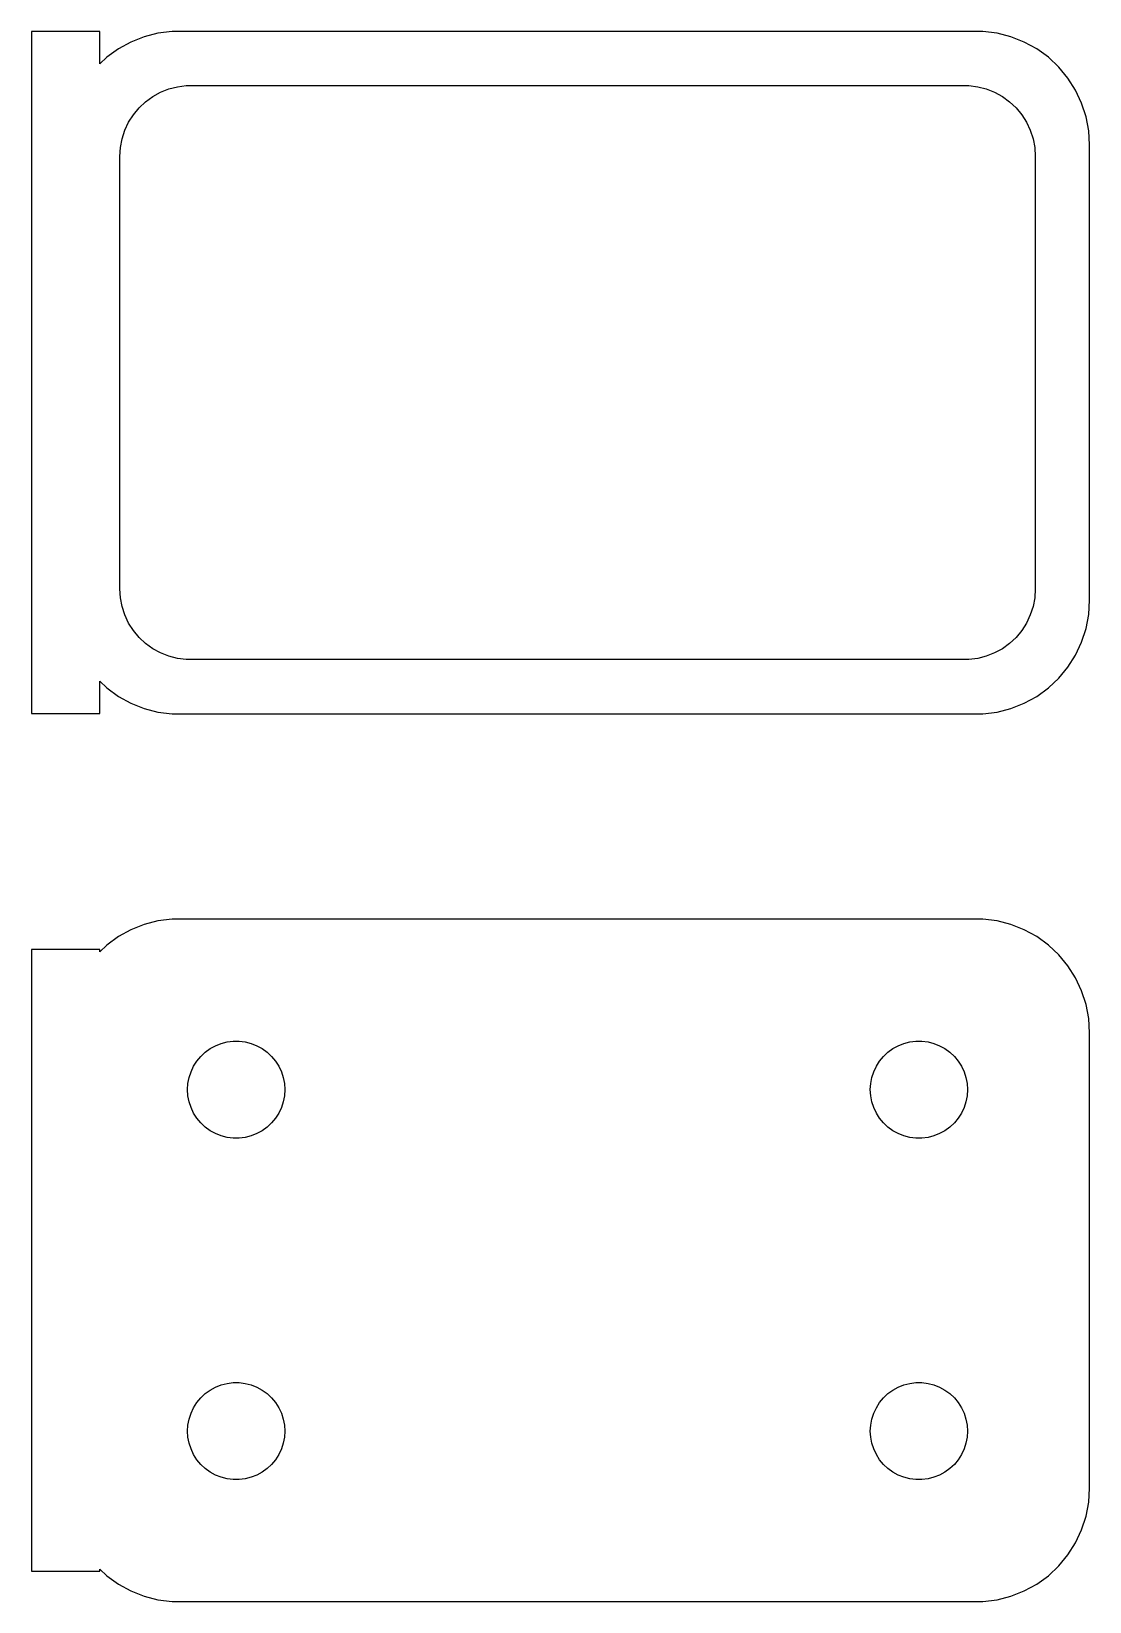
# Model space of a CAD drawing. Header units: metres. Extents: x -24 to 22.5, y 63 to 132.
import ezdxf

# ---------------------------------------------------------------- set-up
doc = ezdxf.new("R2010")
doc.units = ezdxf.units.M

msp = doc.modelspace()

# ---------------------------------------------------------------- linework, layer by layer
for p, q in [((-21, 131.979), (-24, 131.979)), ((-24, 131.979), (-24, 102.021)), ((-21, 130.559), (-21, 131.979)), ((-19.0451, 131.755), (-19.6289, 131.524)), ((-18.4369, 131.911), (-19.0451, 131.755)), ((-17.8139, 131.99), (-18.4369, 131.911)), ((17.8139, 131.99), (-17.8139, 131.99)), ((18.4369, 131.911), (17.8139, 131.99)), ((19.0451, 131.755), (18.4369, 131.911)), ((19.6289, 131.524), (19.0451, 131.755)), ((-20.1791, 131.222), (-20.6871, 130.853)), ((-19.6289, 131.524), (-20.1791, 131.222)), ((20.1791, 131.222), (19.6289, 131.524)), ((20.6871, 130.853), (20.1791, 131.222)), ((-20.6871, 130.853), (-21, 130.559)), ((21.1448, 130.423), (20.6871, 130.853)), ((21.5451, 129.939), (21.1448, 130.423)), ((21.8815, 129.409), (21.5451, 129.939)), ((-18.9842, 128.899), (-18.668, 129.128)), ((-18.668, 129.128), (-18.3254, 129.317)), ((-18.3254, 129.317), (-17.9619, 129.461)), ((-17.9619, 129.461), (-17.5833, 129.558)), ((-17.5833, 129.558), (-17.1954, 129.607)), ((-17.1954, 129.607), (17.1954, 129.607)), ((17.1954, 129.607), (17.5833, 129.558)), ((17.5833, 129.558), (17.9619, 129.461)), ((17.9619, 129.461), (18.3254, 129.317)), ((18.3254, 129.317), (18.668, 129.128)), ((18.668, 129.128), (18.9842, 128.899)), ((22.1489, 128.841), (21.8815, 129.409)), ((-19.7279, 128), (-19.5184, 128.33)), ((-19.5184, 128.33), (-19.2692, 128.631)), ((-19.2692, 128.631), (-18.9842, 128.899)), ((18.9842, 128.899), (19.2692, 128.631)), ((19.2692, 128.631), (19.5184, 128.33)), ((19.5184, 128.33), (19.7279, 128)), ((22.3429, 128.243), (22.1489, 128.841)), ((-20.0151, 127.274), (-19.8943, 127.646)), ((-19.8943, 127.646), (-19.7279, 128)), ((19.7279, 128), (19.8943, 127.646)), ((19.8943, 127.646), (20.0151, 127.274)), ((22.4606, 127.627), (22.3429, 128.243)), ((22.5, 127), (22.4606, 127.627)), ((-20.0884, 126.89), (-20.0151, 127.274)), ((20.0151, 127.274), (20.0884, 126.89)), ((22.5, 107), (22.5, 127)), ((-20.1129, 126.5), (-20.0884, 126.89)), ((-20.1129, 107.5), (-20.1129, 126.5)), ((20.0884, 126.89), (20.1129, 126.5)), ((20.1129, 126.5), (20.1129, 107.5)), ((-20.0884, 107.11), (-20.1129, 107.5)), ((-20.0151, 106.726), (-20.0884, 107.11)), ((20.0884, 107.11), (20.0151, 106.726)), ((20.1129, 107.5), (20.0884, 107.11)), ((22.4606, 106.373), (22.5, 107)), ((-19.8943, 106.354), (-20.0151, 106.726)), ((-19.7279, 106), (-19.8943, 106.354)), ((19.8943, 106.354), (19.7279, 106)), ((20.0151, 106.726), (19.8943, 106.354)), ((22.3429, 105.757), (22.4606, 106.373)), ((-19.5184, 105.67), (-19.7279, 106)), ((-19.2692, 105.369), (-19.5184, 105.67)), ((19.5184, 105.67), (19.2692, 105.369)), ((19.7279, 106), (19.5184, 105.67)), ((22.1489, 105.159), (22.3429, 105.757)), ((-18.9842, 105.101), (-19.2692, 105.369)), ((-18.668, 104.872), (-18.9842, 105.101)), ((-18.3254, 104.683), (-18.668, 104.872)), ((18.668, 104.872), (18.3254, 104.683)), ((18.9842, 105.101), (18.668, 104.872)), ((19.2692, 105.369), (18.9842, 105.101)), ((21.8815, 104.591), (22.1489, 105.159)), ((-17.9619, 104.539), (-18.3254, 104.683)), ((-17.5833, 104.442), (-17.9619, 104.539)), ((-17.1954, 104.393), (-17.5833, 104.442)), ((17.1954, 104.393), (-17.1954, 104.393)), ((17.5833, 104.442), (17.1954, 104.393)), ((17.9619, 104.539), (17.5833, 104.442)), ((18.3254, 104.683), (17.9619, 104.539)), ((21.5451, 104.061), (21.8815, 104.591)), ((20.6871, 103.147), (21.1448, 103.577)), ((21.1448, 103.577), (21.5451, 104.061)), ((-21, 102.021), (-21, 103.441)), ((-21, 103.441), (-20.6871, 103.147)), ((-20.6871, 103.147), (-20.1791, 102.778)), ((20.1791, 102.778), (20.6871, 103.147)), ((-20.1791, 102.778), (-19.6289, 102.476)), ((-19.6289, 102.476), (-19.0451, 102.245)), ((-19.0451, 102.245), (-18.4369, 102.089)), ((18.4369, 102.089), (19.0451, 102.245)), ((19.0451, 102.245), (19.6289, 102.476)), ((19.6289, 102.476), (20.1791, 102.778)), ((-24, 102.021), (-21, 102.021)), ((-18.4369, 102.089), (-17.8139, 102.01)), ((-17.8139, 102.01), (17.8139, 102.01)), ((17.8139, 102.01), (18.4369, 102.089)), ((-19.6289, 92.5241), (-20.1791, 92.2216)), ((-19.0451, 92.7553), (-19.6289, 92.5241)), ((-18.4369, 92.9114), (-19.0451, 92.7553)), ((-17.8139, 92.9901), (-18.4369, 92.9114)), ((17.8139, 92.9901), (-17.8139, 92.9901)), ((18.4369, 92.9114), (17.8139, 92.9901)), ((19.0451, 92.7553), (18.4369, 92.9114)), ((19.6289, 92.5241), (19.0451, 92.7553)), ((20.1791, 92.2216), (19.6289, 92.5241)), ((-20.6871, 91.8526), (-21, 91.5587)), ((-20.1791, 92.2216), (-20.6871, 91.8526)), ((20.6871, 91.8526), (20.1791, 92.2216)), ((21.1448, 91.4227), (20.6871, 91.8526)), ((-21, 91.6526), (-24, 91.6526)), ((-24, 91.6526), (-24, 64.3474)), ((-21, 91.5587), (-21, 91.6526)), ((21.5451, 90.9389), (21.1448, 91.4227)), ((21.8815, 90.4088), (21.5451, 90.9389)), ((22.1489, 89.8406), (21.8815, 90.4088)), ((22.3429, 89.2434), (22.1489, 89.8406)), ((22.4606, 88.6267), (22.3429, 89.2434)), ((22.5, 88), (22.4606, 88.6267)), ((-15.4001, 87.5975), (-15.1341, 87.6311)), ((-15.1341, 87.6311), (-14.8659, 87.6311)), ((-14.8659, 87.6311), (-14.5999, 87.5975)), ((14.5999, 87.5975), (14.8659, 87.6311)), ((14.8659, 87.6311), (15.1341, 87.6311)), ((15.1341, 87.6311), (15.4001, 87.5975)), ((22.5, 68), (22.5, 88)), ((-16.7275, 86.7551), (-16.5565, 86.9617)), ((-16.5565, 86.9617), (-16.3611, 87.1453)), ((-16.3611, 87.1453), (-16.1441, 87.3029)), ((-16.1441, 87.3029), (-15.9091, 87.4321)), ((-15.9091, 87.4321), (-15.6598, 87.5308)), ((-15.6598, 87.5308), (-15.4001, 87.5975)), ((-14.5999, 87.5975), (-14.3401, 87.5308)), ((-14.3401, 87.5308), (-14.0908, 87.4321)), ((-14.0908, 87.4321), (-13.8559, 87.3029)), ((-13.8559, 87.3029), (-13.6389, 87.1453)), ((-13.6389, 87.1453), (-13.4434, 86.9617)), ((-13.4434, 86.9617), (-13.2725, 86.7551)), ((13.2725, 86.7551), (13.4434, 86.9617)), ((13.4434, 86.9617), (13.6389, 87.1453)), ((13.6389, 87.1453), (13.8559, 87.3029)), ((13.8559, 87.3029), (14.0908, 87.4321)), ((14.0908, 87.4321), (14.3401, 87.5308)), ((14.3401, 87.5308), (14.5999, 87.5975)), ((15.4001, 87.5975), (15.6598, 87.5308)), ((15.6598, 87.5308), (15.9091, 87.4321)), ((15.9091, 87.4321), (16.1441, 87.3029)), ((16.1441, 87.3029), (16.3611, 87.1453)), ((16.3611, 87.1453), (16.5565, 86.9617)), ((16.5565, 86.9617), (16.7275, 86.7551)), ((-17.0682, 86.031), (-16.9853, 86.286)), ((-16.9853, 86.286), (-16.8712, 86.5287)), ((-16.8712, 86.5287), (-16.7275, 86.7551)), ((-13.2725, 86.7551), (-13.1288, 86.5287)), ((-13.1288, 86.5287), (-13.0146, 86.286)), ((-13.0146, 86.286), (-12.9318, 86.031)), ((12.9318, 86.031), (13.0146, 86.286)), ((13.0146, 86.286), (13.1288, 86.5287)), ((13.1288, 86.5287), (13.2725, 86.7551)), ((16.7275, 86.7551), (16.8712, 86.5287)), ((16.8712, 86.5287), (16.9853, 86.286)), ((16.9853, 86.286), (17.0682, 86.031)), ((-17.1353, 85.5), (-17.1185, 85.7676)), ((-17.1185, 85.7676), (-17.0682, 86.031)), ((-12.9318, 86.031), (-12.8815, 85.7676)), ((-12.8815, 85.7676), (-12.8647, 85.5)), ((12.8647, 85.5), (12.8815, 85.7676)), ((12.8815, 85.7676), (12.9318, 86.031)), ((17.0682, 86.031), (17.1185, 85.7676)), ((17.1185, 85.7676), (17.1353, 85.5)), ((-17.1185, 85.2324), (-17.1353, 85.5)), ((-17.0682, 84.969), (-17.1185, 85.2324)), ((-16.9853, 84.7139), (-17.0682, 84.969)), ((-12.9318, 84.969), (-13.0146, 84.7139)), ((-12.8815, 85.2324), (-12.9318, 84.969)), ((-12.8647, 85.5), (-12.8815, 85.2324)), ((12.8815, 85.2324), (12.8647, 85.5)), ((12.9318, 84.969), (12.8815, 85.2324)), ((13.0146, 84.7139), (12.9318, 84.969)), ((17.0682, 84.969), (16.9853, 84.7139)), ((17.1185, 85.2324), (17.0682, 84.969)), ((17.1353, 85.5), (17.1185, 85.2324)), ((-16.8712, 84.4713), (-16.9853, 84.7139)), ((-16.7275, 84.2449), (-16.8712, 84.4713)), ((-16.5565, 84.0383), (-16.7275, 84.2449)), ((-13.2725, 84.2449), (-13.4434, 84.0383)), ((-13.1288, 84.4713), (-13.2725, 84.2449)), ((-13.0146, 84.7139), (-13.1288, 84.4713)), ((13.1288, 84.4713), (13.0146, 84.7139)), ((13.2725, 84.2449), (13.1288, 84.4713)), ((13.4434, 84.0383), (13.2725, 84.2449)), ((16.7275, 84.2449), (16.5565, 84.0383)), ((16.8712, 84.4713), (16.7275, 84.2449)), ((16.9853, 84.7139), (16.8712, 84.4713)), ((-16.3611, 83.8547), (-16.5565, 84.0383)), ((-16.1441, 83.6971), (-16.3611, 83.8547)), ((-15.9091, 83.5679), (-16.1441, 83.6971)), ((-15.6598, 83.4692), (-15.9091, 83.5679)), ((-15.4001, 83.4025), (-15.6598, 83.4692)), ((-14.3401, 83.4692), (-14.5999, 83.4025)), ((-14.0908, 83.5679), (-14.3401, 83.4692)), ((-13.8559, 83.6971), (-14.0908, 83.5679)), ((-13.6389, 83.8547), (-13.8559, 83.6971)), ((-13.4434, 84.0383), (-13.6389, 83.8547)), ((13.6389, 83.8547), (13.4434, 84.0383)), ((13.8559, 83.6971), (13.6389, 83.8547)), ((14.0908, 83.5679), (13.8559, 83.6971)), ((14.3401, 83.4692), (14.0908, 83.5679)), ((14.5999, 83.4025), (14.3401, 83.4692)), ((15.6598, 83.4692), (15.4001, 83.4025)), ((15.9091, 83.5679), (15.6598, 83.4692)), ((16.1441, 83.6971), (15.9091, 83.5679)), ((16.3611, 83.8547), (16.1441, 83.6971)), ((16.5565, 84.0383), (16.3611, 83.8547)), ((-15.1341, 83.3689), (-15.4001, 83.4025)), ((-14.8659, 83.3689), (-15.1341, 83.3689)), ((-14.5999, 83.4025), (-14.8659, 83.3689)), ((14.8659, 83.3689), (14.5999, 83.4025)), ((15.1341, 83.3689), (14.8659, 83.3689)), ((15.4001, 83.4025), (15.1341, 83.3689)), ((-16.1441, 72.3029), (-15.9091, 72.4321)), ((-15.9091, 72.4321), (-15.6598, 72.5308)), ((-15.6598, 72.5308), (-15.4001, 72.5975)), ((-15.4001, 72.5975), (-15.1341, 72.6311)), ((-15.1341, 72.6311), (-14.8659, 72.6311)), ((-14.8659, 72.6311), (-14.5999, 72.5975)), ((-14.5999, 72.5975), (-14.3401, 72.5308)), ((-14.3401, 72.5308), (-14.0908, 72.4321)), ((-14.0908, 72.4321), (-13.8559, 72.3029)), ((13.8559, 72.3029), (14.0908, 72.4321)), ((14.0908, 72.4321), (14.3401, 72.5308)), ((14.3401, 72.5308), (14.5999, 72.5975)), ((14.5999, 72.5975), (14.8659, 72.6311)), ((14.8659, 72.6311), (15.1341, 72.6311)), ((15.1341, 72.6311), (15.4001, 72.5975)), ((15.4001, 72.5975), (15.6598, 72.5308)), ((15.6598, 72.5308), (15.9091, 72.4321)), ((15.9091, 72.4321), (16.1441, 72.3029)), ((-16.8712, 71.5287), (-16.7275, 71.7551)), ((-16.7275, 71.7551), (-16.5565, 71.9617)), ((-16.5565, 71.9617), (-16.3611, 72.1453)), ((-16.3611, 72.1453), (-16.1441, 72.3029)), ((-13.8559, 72.3029), (-13.6389, 72.1453)), ((-13.6389, 72.1453), (-13.4434, 71.9617)), ((-13.4434, 71.9617), (-13.2725, 71.7551)), ((-13.2725, 71.7551), (-13.1288, 71.5287)), ((13.1288, 71.5287), (13.2725, 71.7551)), ((13.2725, 71.7551), (13.4434, 71.9617)), ((13.4434, 71.9617), (13.6389, 72.1453)), ((13.6389, 72.1453), (13.8559, 72.3029)), ((16.1441, 72.3029), (16.3611, 72.1453)), ((16.3611, 72.1453), (16.5565, 71.9617)), ((16.5565, 71.9617), (16.7275, 71.7551)), ((16.7275, 71.7551), (16.8712, 71.5287)), ((-17.0682, 71.031), (-16.9853, 71.2861)), ((-16.9853, 71.2861), (-16.8712, 71.5287)), ((-13.1288, 71.5287), (-13.0146, 71.2861)), ((-13.0146, 71.2861), (-12.9318, 71.031)), ((12.9318, 71.031), (13.0146, 71.2861)), ((13.0146, 71.2861), (13.1288, 71.5287)), ((16.8712, 71.5287), (16.9853, 71.2861)), ((16.9853, 71.2861), (17.0682, 71.031)), ((-17.1353, 70.5), (-17.1185, 70.7676)), ((-17.1185, 70.2324), (-17.1353, 70.5)), ((-17.1185, 70.7676), (-17.0682, 71.031)), ((-12.9318, 71.031), (-12.8815, 70.7676)), ((-12.8815, 70.7676), (-12.8647, 70.5)), ((-12.8647, 70.5), (-12.8815, 70.2324)), ((12.8647, 70.5), (12.8815, 70.7676)), ((12.8815, 70.2324), (12.8647, 70.5)), ((12.8815, 70.7676), (12.9318, 71.031)), ((17.0682, 71.031), (17.1185, 70.7676)), ((17.1185, 70.7676), (17.1353, 70.5)), ((17.1353, 70.5), (17.1185, 70.2324)), ((-17.0682, 69.969), (-17.1185, 70.2324)), ((-16.9853, 69.714), (-17.0682, 69.969)), ((-16.8712, 69.4713), (-16.9853, 69.714)), ((-13.0146, 69.714), (-13.1288, 69.4713)), ((-12.9318, 69.969), (-13.0146, 69.714)), ((-12.8815, 70.2324), (-12.9318, 69.969)), ((12.9318, 69.969), (12.8815, 70.2324)), ((13.0146, 69.714), (12.9318, 69.969)), ((13.1288, 69.4713), (13.0146, 69.714)), ((16.9853, 69.714), (16.8712, 69.4713)), ((17.0682, 69.969), (16.9853, 69.714)), ((17.1185, 70.2324), (17.0682, 69.969)), ((-16.7275, 69.2449), (-16.8712, 69.4713)), ((-16.5565, 69.0383), (-16.7275, 69.2449)), ((-16.3611, 68.8547), (-16.5565, 69.0383)), ((-13.4434, 69.0383), (-13.6389, 68.8547)), ((-13.2725, 69.2449), (-13.4434, 69.0383)), ((-13.1288, 69.4713), (-13.2725, 69.2449)), ((13.2725, 69.2449), (13.1288, 69.4713)), ((13.4434, 69.0383), (13.2725, 69.2449)), ((13.6389, 68.8547), (13.4434, 69.0383)), ((16.5565, 69.0383), (16.3611, 68.8547)), ((16.7275, 69.2449), (16.5565, 69.0383)), ((16.8712, 69.4713), (16.7275, 69.2449)), ((-16.1441, 68.6971), (-16.3611, 68.8547)), ((-15.9091, 68.5679), (-16.1441, 68.6971)), ((-15.6598, 68.4692), (-15.9091, 68.5679)), ((-15.4001, 68.4025), (-15.6598, 68.4692)), ((-15.1341, 68.3689), (-15.4001, 68.4025)), ((-14.8659, 68.3689), (-15.1341, 68.3689)), ((-14.5999, 68.4025), (-14.8659, 68.3689)), ((-14.3401, 68.4692), (-14.5999, 68.4025)), ((-14.0908, 68.5679), (-14.3401, 68.4692)), ((-13.8559, 68.6971), (-14.0908, 68.5679)), ((-13.6389, 68.8547), (-13.8559, 68.6971)), ((13.8559, 68.6971), (13.6389, 68.8547)), ((14.0908, 68.5679), (13.8559, 68.6971)), ((14.3401, 68.4692), (14.0908, 68.5679)), ((14.5999, 68.4025), (14.3401, 68.4692)), ((14.8659, 68.3689), (14.5999, 68.4025)), ((15.1341, 68.3689), (14.8659, 68.3689)), ((15.4001, 68.4025), (15.1341, 68.3689)), ((15.6598, 68.4692), (15.4001, 68.4025)), ((15.9091, 68.5679), (15.6598, 68.4692)), ((16.1441, 68.6971), (15.9091, 68.5679)), ((16.3611, 68.8547), (16.1441, 68.6971)), ((22.4606, 67.3733), (22.5, 68)), ((22.3429, 66.7566), (22.4606, 67.3733)), ((22.1489, 66.1594), (22.3429, 66.7566)), ((21.5451, 65.0611), (21.8815, 65.5912)), ((21.8815, 65.5912), (22.1489, 66.1594)), ((21.1448, 64.5773), (21.5451, 65.0611)), ((-24, 64.3474), (-21, 64.3474)), ((-21, 64.3474), (-21, 64.4413)), ((-21, 64.4413), (-20.6871, 64.1474)), ((20.6871, 64.1474), (21.1448, 64.5773)), ((-20.6871, 64.1474), (-20.1791, 63.7784)), ((-20.1791, 63.7784), (-19.6289, 63.4759)), ((-19.6289, 63.4759), (-19.0451, 63.2447)), ((19.0451, 63.2447), (19.6289, 63.4759)), ((19.6289, 63.4759), (20.1791, 63.7784)), ((20.1791, 63.7784), (20.6871, 64.1474)), ((-19.0451, 63.2447), (-18.4369, 63.0886)), ((-18.4369, 63.0886), (-17.8139, 63.0099)), ((-17.8139, 63.0099), (17.8139, 63.0099)), ((17.8139, 63.0099), (18.4369, 63.0886)), ((18.4369, 63.0886), (19.0451, 63.2447))]:
    msp.add_line(p, q)

doc.saveas('drawing.dxf')
